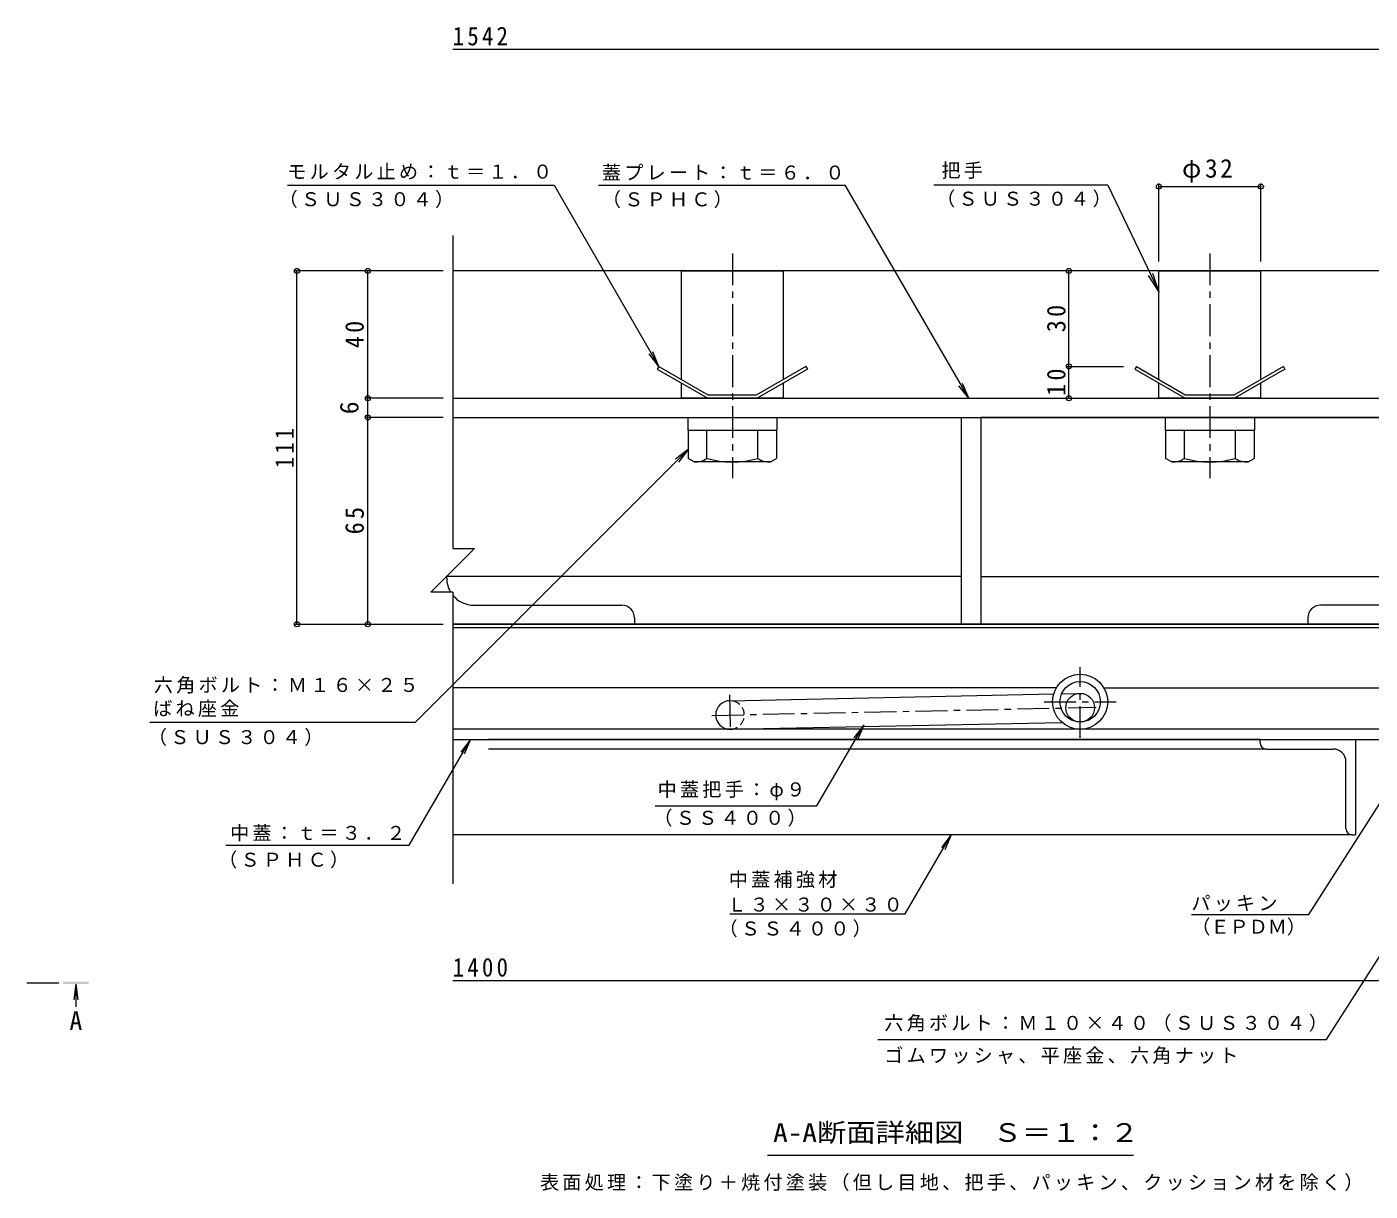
# Model space of a CAD drawing. Units: millimetres on the paper, enlarged 10 times, with parts at other scales. Extents: x -2620 to 2719, y -1962 to 1858.
# Drawn here: x -493 to 1617, y 29 to 1858 of the extents above; entities that cross this region are included whole.
import ezdxf
from ezdxf.enums import TextEntityAlignment as Align

# ---------------------------------------------------------------- set-up
doc = ezdxf.new("R2010")
doc.units = ezdxf.units.MM
doc.header["$LTSCALE"] = 10
doc.header["$PDMODE"] = 32
doc.header["$PDSIZE"] = 8
doc.linetypes.add('CHAIN1', pattern=[8, 5, -1, 1, -1])
doc.linetypes.add('DASHED1', pattern=[1.8, 1.2, -0.6])
for name, color, linetype, lineweight in [('0-2_仕上', 4, 'Continuous', 9), ('0-5_寸法', 7, 'Continuous', 9), ('D-2', 3, 'Continuous', 9), ('D-3', 4, 'Continuous', 9), ('D-5', 7, 'Continuous', 9), ('D-6', 6, 'Continuous', 9), ('D-8', 5, 'Continuous', 5), ('D-9', 134, 'Continuous', 5), ('D-A', 3, 'Continuous', 9), ('D-B', 6, 'Continuous', 9), ('D-C', 2, 'Continuous', 9), ('D-D', 4, 'Continuous', 9), ('D-E', 3, 'Continuous', 9), ('D-F', 7, 'Continuous', 9)]:
    doc.layers.add(name, color=color, linetype=linetype, lineweight=lineweight)
doc.styles.add('ＭＳ ゴシック', font='')
doc.styles.get('ＭＳ ゴシック').set_extended_font_data('MS Gothic')

msp = doc.modelspace()

# ---------------------------------------------------------------- linework, layer by layer
at = {"layer": '0-2_仕上', "linetype": 'CHAIN1'}
msp.add_line((-493.28, 356.04), (-436.29, 356.04), dxfattribs=at)
at = {"layer": '0-2_仕上'}
for q in [(-419.55, 329.26), (-413.02, 329.26), (-416.29, 318.44)]:
    msp.add_line((-416.29, 354.04), q, dxfattribs=at)
msp.add_solid([(-436.29, 354.04), (-436.29, 358.04), (-396.29, 354.04), (-396.29, 358.04)], dxfattribs=at)
at = {"layer": 'D-2'}
for p, q in [((175.57, 1274.24), (1858.73, 1274.24)), ((175.57, 1244.24), (1858.73, 1244.24))]:
    msp.add_line(p, q, dxfattribs=at)
at = {"layer": 'D-2', "linetype": 'CHAIN1'}
for p, q in [((1161.23, 740.75), (1161.23, 851.73)), ((1104.49, 797.49), (1217.97, 797.49))]:
    msp.add_line(p, q, dxfattribs=at)
at = {"layer": 'D-2'}
for radius in [43.25, 31.75]:
    msp.add_circle((1161.23, 797.49), radius, dxfattribs=at)
at = {"layer": 'D-3'}
for p, q in [((1873.73, 1474.24), (175.57, 1474.24)), ((499.54, 1324.24), (497.04, 1319.91)), ((497.04, 1319.91), (576.14, 1274.24)), ((499.54, 1324.24), (577.48, 1279.24)), ((730.42, 1324.24), (652.48, 1279.24)), ((732.92, 1319.91), (653.82, 1274.24)), ((730.42, 1324.24), (732.92, 1319.91)), ((1249.54, 1324.24), (1247.04, 1319.91)), ((1247.04, 1319.91), (1326.14, 1274.24)), ((1249.54, 1324.24), (1327.48, 1279.24)), ((1480.42, 1324.24), (1402.48, 1279.24)), ((1482.92, 1319.91), (1403.82, 1274.24)), ((1480.42, 1324.24), (1482.92, 1319.91)), ((576.14, 1274.24), (653.82, 1274.24)), ((652.48, 1279.24), (577.48, 1279.24)), ((1326.14, 1274.24), (1403.82, 1274.24)), ((1402.48, 1279.24), (1327.48, 1279.24))]:
    msp.add_line(p, q, dxfattribs=at)
at = {"layer": 'D-5'}
for p, q in [((-83.8, 1608.99), (335.13, 1608.99)), ((404.7, 1608.99), (791.88, 1608.99)), ((986.18, 1274.24), (791.88, 1608.99)), ((1204.57, 1608.99), (931.31, 1608.99)), ((1204.57, 1608.99), (1284.98, 1441.9)), ((1284.98, 1441.9), (1268.55, 1467.01)), ((1284.98, 1441.9), (1275.61, 1470.4)), ((499.54, 1324.24), (484.32, 1344.08)), ((986.18, 1274.24), (970.91, 1294.04)), ((986.18, 1274.24), (976.56, 1297.32)), ((545.48, 1193.82), (525.64, 1178.6)), ((116.68, 765.02), (-300.31, 765.02)), ((821.24, 760.89), (805.98, 741.09)), ((821.24, 760.89), (811.62, 737.81)), ((107.23, 572.41), (203.48, 738.24)), ((203.48, 738.24), (188.21, 718.44)), ((203.48, 738.24), (193.86, 715.16)), ((1520.49, 463.12), (1672.22, 701.22)), ((1548.27, 267.11), (1766.68, 609.86)), ((-180.49, 572.41), (107.23, 572.41)), ((886.53, 464.29), (958.47, 588.24)), ((958.47, 588.24), (943.2, 568.44)), ((958.47, 588.24), (948.85, 565.16)), ((610.69, 464.29), (886.53, 464.29)), ((1335.92, 463.12), (1520.49, 463.12)), ((843.4, 267.11), (1548.27, 267.11)), ((1245.24, 84.9), (670.24, 84.9))]:
    msp.add_line(p, q, dxfattribs=at)
for points in [[(335.13, 1608.99), (499.54, 1324.24), (489.97, 1347.34)], [(116.68, 765.02), (545.48, 1193.82), (530.26, 1173.99)], [(493.85, 633.97), (747.58, 633.97), (821.24, 760.89)]]:
    msp.add_lwpolyline(points, dxfattribs=at)
at = {"layer": 'D-6'}
for p, q in [((175.57, 919.24), (1953.73, 919.24)), ((175.57, 914.24), (1953.73, 914.24)), ((1123.85, 819.24), (175.57, 819.24)), ((610.76, 799.23), (1119.79, 809.88)), ((1132.11, 810.13), (1160.76, 810.73)), ((1198.61, 819.24), (1768.73, 819.24)), ((611.7, 754.24), (1132.53, 765.13)), ((1161.23, 765.73), (1161.7, 765.74))]:
    msp.add_line(p, q, dxfattribs=at)
at = {"layer": 'D-6', "linetype": 'CHAIN1'}
for p, q in [((610.57, 808.24), (611.82, 748.36)), ((582.71, 776.14), (1186.51, 788.77))]:
    msp.add_line(p, q, dxfattribs=at)
at = {"layer": 'D-6'}
msp.add_circle((1161.23, 788.24), 22.5, dxfattribs=at)
msp.add_arc((611.23, 776.74), 22.5, 90, 270, dxfattribs=at)
at = {"layer": 'D-6', "linetype": 'DASHED1'}
msp.add_arc((611.23, 776.74), 22.5, 270, 90, dxfattribs=at)
at = {"layer": 'D-8'}
for p, q in [((175.57, 1244.24), (1843.73, 1244.24)), ((1843.73, 919.24), (175.57, 919.24))]:
    msp.add_line(p, q, dxfattribs=at)
at = {"layer": 'D-9'}
for p, q in [((545.48, 1224.24), (545.48, 1179.87)), ((574.98, 1179.73), (574.98, 1224.24)), ((654.98, 1179.73), (654.98, 1224.24)), ((684.48, 1224.24), (684.48, 1179.73)), ((1295.48, 1224.24), (1295.48, 1179.87)), ((1324.98, 1179.73), (1324.98, 1224.24)), ((1404.98, 1179.73), (1404.98, 1224.24)), ((1434.48, 1224.24), (1434.48, 1179.73)), ((555.02, 1174.36), (545.48, 1179.87)), ((674.98, 1174.24), (555.23, 1174.24)), ((674.98, 1174.24), (684.48, 1179.73)), ((1305.02, 1174.36), (1295.48, 1179.87)), ((1424.98, 1174.24), (1305.23, 1174.24)), ((1424.98, 1174.24), (1434.48, 1179.73)), ((166.23, 991.74), (166.23, 994.72)), ((208.73, 949.24), (441.23, 949.24)), ((461.23, 929.24), (461.23, 919.24)), ((1518.73, 929.24), (1518.73, 919.24)), ((1771.23, 949.24), (1538.73, 949.24)), ((461.23, 919.24), (175.57, 919.24)), ((1518.73, 919.24), (1843.73, 919.24))]:
    msp.add_line(p, q, dxfattribs=at)
for centre, radius, start, end in [((556.27, 1208.75), 34.53, 267.86055, 302.81094), ((614.98, 1322.84), 148.6, 254.38446, 285.61554), ((673.69, 1208.75), 34.53, 237.18906, 272.13945), ((1306.27, 1208.75), 34.53, 267.86055, 302.81094), ((1364.98, 1322.84), 148.6, 254.38446, 285.61554), ((1423.69, 1208.75), 34.53, 237.18906, 272.13945), ((208.73, 991.74), 42.5, 180, 211.29957), ((208.73, 991.74), 42.5, 218.73037, 270), ((441.23, 929.24), 20, 0, 90), ((1538.73, 929.24), 20, 90, 180)]:
    msp.add_arc(centre, radius, start, end, dxfattribs=at)
at = {"layer": 'D-A'}
for p, q in [((1879.23, 754.24), (175.57, 754.24)), ((175.57, 738.24), (1879.23, 738.24))]:
    msp.add_line(p, q, dxfattribs=at)
at = {"layer": 'D-B'}
for p, q in [((1443.73, 738.24), (232.1, 738.24)), ((1453.73, 723.24), (232.1, 723.24)), ((1443.73, 738.24), (1593.73, 738.24)), ((1443.73, 733.24), (1443.73, 738.24)), ((1453.73, 723.24), (1558.73, 723.24)), ((1593.73, 738.24), (1593.73, 588.24)), ((1578.73, 598.24), (1578.73, 703.24)), ((1588.73, 588.24), (175.57, 588.24)), ((1588.73, 588.24), (1593.73, 588.24))]:
    msp.add_line(p, q, dxfattribs=at)
for centre, radius, start, end in [((1453.73, 733.24), 10, 180, 270), ((1558.73, 703.24), 20, 0, 90), ((1588.73, 598.24), 10, 180, 270)]:
    msp.add_arc(centre, radius, start, end, dxfattribs=at)
at = {"layer": 'D-C', "linetype": 'CHAIN1'}
for p, q in [((614.98, 1501.92), (614.98, 1148.61)), ((1364.98, 1501.92), (1364.98, 1148.61))]:
    msp.add_line(p, q, dxfattribs=at)
at = {"layer": 'D-C'}
for p, q in [((534.98, 1474.24), (694.98, 1474.24)), ((534.98, 1303.78), (534.98, 1474.24)), ((694.98, 1303.78), (694.98, 1474.24)), ((1284.98, 1474.24), (1444.98, 1474.24)), ((1284.98, 1303.78), (1284.98, 1474.24)), ((1444.98, 1303.78), (1444.98, 1474.24)), ((534.98, 1274.24), (534.98, 1298.01)), ((694.98, 1274.24), (694.98, 1298.01)), ((1284.98, 1274.24), (1284.98, 1298.01)), ((1444.98, 1274.24), (1444.98, 1298.01)), ((694.98, 1274.24), (534.98, 1274.24)), ((1444.98, 1274.24), (1284.98, 1274.24))]:
    msp.add_line(p, q, dxfattribs=at)
at = {"layer": 'D-C', "color": 134, "lineweight": 5}
for p, q in [((544.98, 1244.24), (684.98, 1244.24)), ((684.98, 1244.24), (684.98, 1224.24)), ((1294.98, 1244.24), (1434.98, 1244.24)), ((1434.98, 1244.24), (1434.98, 1224.24))]:
    msp.add_line(p, q, dxfattribs=at)
for points in [[(544.98, 1244.24), (544.98, 1224.24), (684.98, 1224.24)], [(1294.98, 1244.24), (1294.98, 1224.24), (1434.98, 1224.24)]]:
    msp.add_lwpolyline(points, dxfattribs=at)
at = {"layer": 'D-D'}
for p, q in [((175.57, 1244.24), (974.98, 1244.24)), ((974.98, 994.24), (974.98, 1244.24)), ((1813.73, 1244.24), (1004.98, 1244.24)), ((1004.98, 1244.24), (1004.98, 994.24)), ((974.98, 994.24), (166.23, 994.24)), ((1004.98, 994.24), (1813.73, 994.24))]:
    msp.add_line(p, q, dxfattribs=at)
at = {"layer": 'D-E', "color": 2}
for p, q in [((974.98, 919.24), (974.98, 1244.24)), ((974.98, 1244.24), (1004.98, 1244.24)), ((1004.98, 1244.24), (1004.98, 919.24)), ((1004.98, 919.24), (974.98, 919.24))]:
    msp.add_line(p, q, dxfattribs=at)
at = {"layer": 'D-F'}
for p, q in [((1998.73, 1822.22), (175.57, 1822.22)), ((1284.98, 1489.24), (1284.98, 1611.86)), ((1284.98, 1606.86), (1444.98, 1606.86)), ((1444.98, 1489.24), (1444.98, 1611.86)), ((175.57, 1530), (175.57, 1038.48)), ((160.57, 1474.24), (-71.97, 1474.24)), ((-68.97, 919.24), (-68.97, 1474.24)), ((42.46, 1274.24), (42.46, 1474.24)), ((1143.65, 1324.24), (1143.65, 1474.24)), ((1140.65, 1324.24), (1229.54, 1324.24)), ((1143.65, 1274.24), (1143.65, 1324.24)), ((160.57, 1274.24), (37.46, 1274.24)), ((42.46, 1244.24), (42.46, 1274.24)), ((160.57, 1244.24), (37.46, 1244.24)), ((42.46, 919.24), (42.46, 1244.24)), ((175.57, 969.66), (141.17, 969.66)), ((175.57, 969.66), (175.57, 511.7)), ((-71.97, 919.24), (160.57, 919.24)), ((1643.72, 359.34), (175.57, 359.34))]:
    msp.add_line(p, q, dxfattribs=at)
msp.add_lwpolyline([(175.57, 1038.48), (209.98, 1038.48), (141.17, 969.66)], dxfattribs=at)
for p in [(1284.98, 1606.86), (1444.98, 1606.86), (-68.97, 1474.24), (42.46, 1474.24), (1143.65, 1474.24), (1143.65, 1324.24), (42.46, 1274.24), (1143.65, 1274.24), (42.46, 1244.24), (-68.97, 919.24), (42.46, 919.24)]:
    msp.add_point(p, dxfattribs=at)

# ---------------------------------------------------------------- texts
at = {"layer": '0-5_寸法', "color": 2, "style": 'ＭＳ ゴシック'}
msp.add_text('A', height=29.33, dxfattribs=at).set_placement((-426.29, 273.34), align=Align.BOTTOM_LEFT)
at = {"layer": 'D-5', "style": 'ＭＳ ゴシック'}
msp.add_text('（ＥＰＤＭ）', height=21.99, dxfattribs=at).set_placement((1335.92, 426.55), align=Align.BOTTOM_LEFT)
at = {"layer": 'D-5', "color": 2, "style": 'ＭＳ ゴシック', "width": 1.15}
msp.add_text('A-A断面詳細図\u3000Ｓ＝１：２', height=29.33, dxfattribs=at).set_placement((678.99, 97.4), align=Align.BOTTOM_LEFT)
at = {"layer": 'D-5', "char_height": 21.99, "attachment_point": 7, "style": 'ＭＳ ゴシック'}
for s, insert in [('\\T1.17;把手', (943.41, 1618.83)), ('\\T1.17;モルタル止め：ｔ＝１．０', (-84.2, 1618)), ('\\T1.17;蓋プレート：ｔ＝６．０', (410.03, 1616.54)), ('\\T1.17;（ＳＵＳ３０４）', (-97.76, 1573.09)), ('\\T1.17;（ＳＰＨＣ）', (410.03, 1572.87)), ('\\T1.17;（ＳＵＳ３０４）', (934.99, 1573.93)), ('\\T1.17;六角ボルト：Ｍ１６×２５', (-293.78, 810.37)), ('\\T1.17;ばね座金', (-294.83, 773.65)), ('\\T1.17;（ＳＵＳ３０４）', (-303.09, 728.09)), ('\\T1.17;中蓋把手：φ９', (497.57, 642.86)), ('\\T1.17;（ＳＳ４００）', (490.92, 601.32)), ('\\T1.17;中蓋：ｔ＝３．２', (-174.06, 578.11)), ('\\T1.17;（ＳＰＨＣ）', (-192.73, 535.55)), ('\\T1.17;中蓋補強材', (609.4, 504.79)), ('\\T1.17;Ｌ３×３０×３０', (607.06, 467.6)), ('\\T1.17;パッキン', (1335.92, 467.94)), ('\\T1.17;（ＳＳ４００）', (593.21, 427.46)), ('\\T1.17;六角ボルト：Ｍ１０×４０（ＳＵＳ３０４）', (853.54, 279.13)), ('\\T1.17;ゴムワッシャ、平座金、六角ナット', (853.54, 228.3)), ('\\T1.17;表面処理：下塗り＋焼付塗装（但し目地、把手、パッキン、クッション材を除く）', (312.74, 28.77))]:
    msp.add_mtext(s, dxfattribs=dict(at, insert=insert))
at = {"layer": 'D-F', "color": 2, "style": 'ＭＳ ゴシック'}
msp.add_text('6', height=29.33, rotation=90, dxfattribs=at).set_placement((36.46, 1249.24), align=Align.BOTTOM_LEFT)
at = {"layer": 'D-F', "color": 2, "char_height": 29.33, "attachment_point": 7, "style": 'ＭＳ ゴシック'}
for s, insert in [('\\T1.28;\\W0.9;1542', (175.57, 1828.22)), ('\\T1.19;φ32', (1321.23, 1612.86)), ('\\T1.28;\\W0.9;1400', (175.57, 365.34))]:
    msp.add_mtext(s, dxfattribs=dict(at, insert=insert))
at = {"layer": 'D-F', "color": 2, "char_height": 29.33, "attachment_point": 7, "rotation": 90, "style": 'ＭＳ ゴシック'}
for s, insert in [('\\T1.27;\\W0.95;30', (1138.65, 1377.99)), ('\\T1.27;\\W0.95;40', (36.46, 1352.99)), ('\\T1.27;\\W0.95;10', (1138.65, 1277.99)), ('\\T1.27;\\W0.9;111', (-73.97, 1164.24)), ('\\T1.27;\\W0.95;65', (36.46, 1060.49))]:
    msp.add_mtext(s, dxfattribs=dict(at, insert=insert))

doc.saveas('drawing.dxf')
